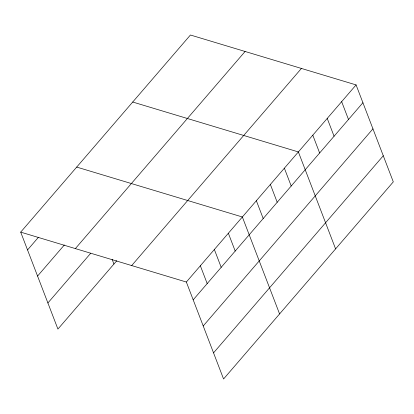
<?xml version="1.0" encoding="UTF-8"?>
<svg xmlns="http://www.w3.org/2000/svg" width="414" height="414" viewBox="0 0 414 414"><rect width="100%" height="100%" fill="white"/><g stroke="black" fill="none" stroke-linecap="round" stroke-linejoin="round"><path stroke-width="0.62" d="M20.7 232.13L190.43 35.009L356.081 84.911L393.3 181.87L223.57 378.991L186.352 282.032L20.7 232.13L57.919 329.089L116.815 260.691M27.536 249.947L38.248 237.512M37.565 276.066L64.336 244.974M75.364 248.602L245.098 51.476M47.895 302.97L90.723 253.228M131.683 265.565L301.418 68.445M186.352 282.032L356.081 84.911M193.188 299.85L362.918 102.724M203.212 325.968L372.947 128.842M213.541 352.873L383.276 155.752M132.723 102.03L298.375 151.933L335.594 248.892M76.709 167.08L242.361 216.983L279.579 313.941M341.654 101.668L348.495 119.48M327.226 118.42L334.067 136.237M312.798 135.176L319.639 152.994M284.371 168.198L291.208 186.01M270.368 184.458L277.204 202.27M256.364 200.723L263.2 218.535M228.357 233.248L235.199 251.06M214.354 249.507L221.195 267.325M200.35 265.772L207.191 283.585M112.106 259.288L113.928 264.039"/></g></svg>
